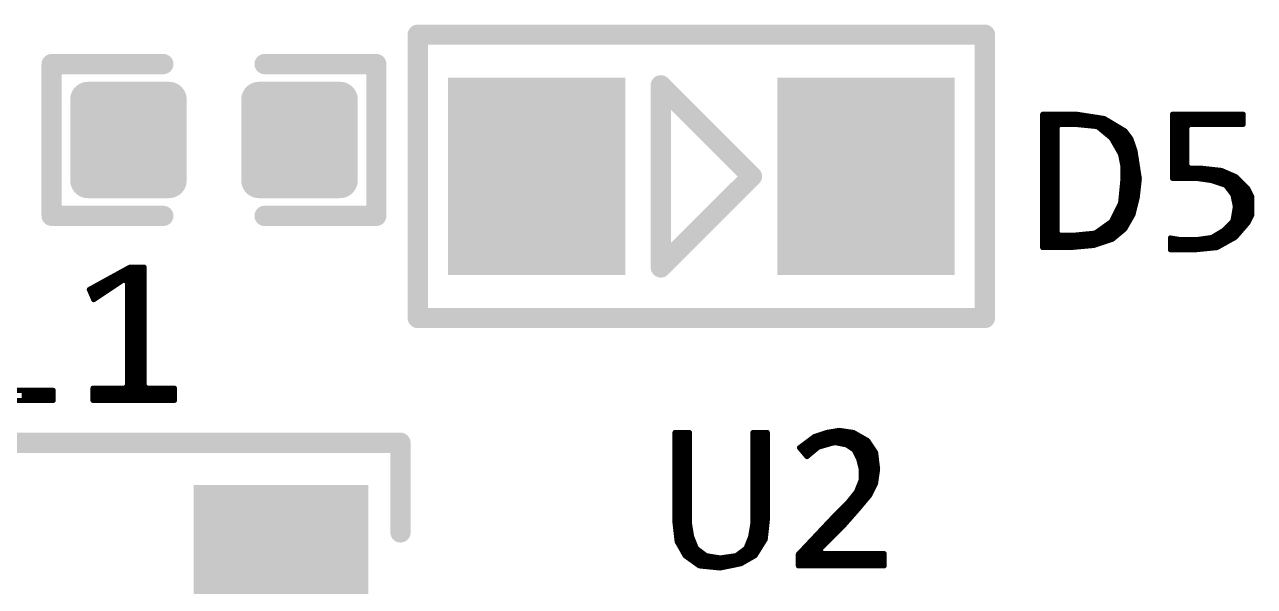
# Model space of a CAD drawing. Extents: x 18.8 to 58.3, y 22.4 to 94.7.
# Drawn here: x 39.25 to 45.41, y 54.59 to 57.41 of the extents above; entities that cross this region are included whole.
import ezdxf

# ---------------------------------------------------------------- set-up
doc = ezdxf.new("R2010")
doc.units = 0
doc.header["$MEASUREMENT"] = 0
doc.layers.get('0').update_dxf_attribs({"linetype": 'CONTINUOUS'})
doc.layers.add('SILKTOP_PHO', color=251, linetype='CONTINUOUS')
doc.layers.add('SOLDERTOP_PHO', color=7, linetype='CONTINUOUS')

# ---------------------------------------------------------------- blocks, each defined once
blk = doc.blocks.new('ROUND_1')
at = {"const_width": 0.0127}
blk.add_lwpolyline([(-0.00635, 0, 1), (0.00635, 0, 1)], format="xyb", close=True, dxfattribs=at)
blk = doc.blocks.new('ROUND_33')
at = {"const_width": 0.0508}
blk.add_lwpolyline([(-0.0254, 0, 1), (0.0254, 0, 1)], format="xyb", close=True, dxfattribs=at)
blk = doc.blocks.new('RECTANGLE_198')
blk.add_solid([(0.4445, 0.4953), (0.4445, -0.4953), (-0.4445, 0.4953), (-0.4445, -0.4953)])
blk = doc.blocks.new('RECTANGLE_274')
blk.add_solid([(0.43815, 1.38811), (0.43815, -1.38811), (-0.43815, 1.38811), (-0.43815, -1.38811)])
blk = doc.blocks.new('ROUND_158')
at = {"const_width": 0.0889}
blk.add_lwpolyline([(-0.04445, 0, 1), (0.04445, 0, 1)], format="xyb", close=True, dxfattribs=at)

msp = doc.modelspace()

# ---------------------------------------------------------------- linework, layer by layer
at = {"layer": 'SILKTOP_PHO'}
for points, const_width in [([(41.217596, 57.361074), (44.062396, 57.361074)], 0.1016), ([(41.217596, 55.938674), (41.217596, 57.361074)], 0.1016), ([(44.062396, 57.361074), (44.062396, 55.938674)], 0.1016), ([(39.9415, 57.2135), (39.381176, 57.2135)], 0.1016), ([(39.381176, 57.2135), (39.381176, 56.4515)], 0.1016), ([(40.4495, 57.2135), (41.009824, 57.2135)], 0.1016), ([(41.009824, 57.2135), (41.009824, 56.4515)], 0.1016), ([(42.436796, 57.107074), (42.436796, 56.192674)], 0.1016), ([(42.893996, 56.649874), (42.436796, 57.107074)], 0.1016), ([(44.523152, 56.961786), (44.35221, 56.961786)], 0.0254), ([(44.35221, 56.961786), (44.35221, 56.292242)], 0.0254), ([(44.3738, 56.292242), (44.3738, 56.961786)], 0.0254), ([(44.3992, 56.292242), (44.3992, 56.961786)], 0.0254), ([(44.4246, 56.89854), (44.4246, 56.961786)], 0.0254), ([(44.45, 56.910986), (44.45, 56.961786)], 0.0254), ([(44.4754, 56.910986), (44.4754, 56.961786)], 0.0254), ([(44.5008, 56.910986), (44.5008, 56.961786)], 0.0254), ([(44.66082, 56.94045), (44.523152, 56.961786)], 0.0254), ([(44.5262, 56.90997), (44.5262, 56.961278)], 0.0254), ([(44.5516, 56.90743), (44.5516, 56.957214)], 0.0254), ([(44.577, 56.90489), (44.577, 56.953404)], 0.0254), ([(44.6024, 56.90235), (44.6024, 56.949594)], 0.0254), ([(44.6278, 56.898794), (44.6278, 56.94553)], 0.0254), ([(44.6532, 56.877966), (44.6532, 56.94172)], 0.0254), ([(44.765214, 56.877966), (44.66082, 56.94045)], 0.0254), ([(44.6786, 56.85663), (44.6786, 56.929782)], 0.0254), ([(45.35805, 56.961786), (45.003466, 56.961786)], 0.0254), ([(45.003466, 56.961786), (45.003466, 56.639714)], 0.0254), ([(45.0088, 56.639714), (45.0088, 56.961786)], 0.0254), ([(45.0342, 56.639714), (45.0342, 56.961786)], 0.0254), ([(45.0596, 56.639714), (45.0596, 56.961786)], 0.0254), ([(45.085, 56.910478), (45.085, 56.961786)], 0.0254), ([(45.1104, 56.910986), (45.1104, 56.961786)], 0.0254), ([(45.1358, 56.910986), (45.1358, 56.961786)], 0.0254), ([(45.1612, 56.910986), (45.1612, 56.961786)], 0.0254), ([(45.1866, 56.910986), (45.1866, 56.961786)], 0.0254), ([(45.212, 56.910986), (45.212, 56.961786)], 0.0254), ([(45.2374, 56.910986), (45.2374, 56.961786)], 0.0254), ([(45.2628, 56.910986), (45.2628, 56.961786)], 0.0254), ([(45.2882, 56.910986), (45.2882, 56.961786)], 0.0254), ([(45.3136, 56.910986), (45.3136, 56.961786)], 0.0254), ([(45.339, 56.910986), (45.339, 56.961786)], 0.0254), ([(45.35805, 56.910986), (45.35805, 56.961786)], 0.0254), ([(44.4246, 56.898286), (44.4373, 56.910986)], 0.0254), ([(44.4246, 56.36641), (44.4246, 56.898286)], 0.0254), ([(44.4373, 56.910986), (44.513246, 56.910986)], 0.0254), ([(44.513246, 56.910986), (44.514516, 56.910986)], 0.0254), ([(44.514516, 56.910986), (44.622974, 56.900064)], 0.0254), ([(44.622974, 56.900064), (44.630086, 56.89727)], 0.0254), ([(44.630086, 56.89727), (44.69511, 56.842914)], 0.0254), ([(44.704, 56.828944), (44.704, 56.914542)], 0.0254), ([(44.7294, 56.784494), (44.7294, 56.899302)], 0.0254), ([(44.7548, 56.378094), (44.7548, 56.884062)], 0.0254), ([(44.794932, 56.838088), (44.765214, 56.877966)], 0.0254), ([(45.075856, 56.898286), (45.088556, 56.910986)], 0.0254), ([(45.075856, 56.70296), (45.075856, 56.898286)], 0.0254), ([(45.088556, 56.910986), (45.35805, 56.910986)], 0.0254), ([(44.69511, 56.842914), (44.697904, 56.839612)], 0.0254), ([(44.697904, 56.839612), (44.741338, 56.763666)], 0.0254), ([(44.7802, 56.414162), (44.7802, 56.8579)], 0.0254), ([(44.81576, 56.776112), (44.794932, 56.838088)], 0.0254), ([(44.8056, 56.459374), (44.8056, 56.806338)], 0.0254), ([(44.741338, 56.763666), (44.742862, 56.759856)], 0.0254), ([(44.742862, 56.759856), (44.753784, 56.7055)], 0.0254), ([(44.837096, 56.637682), (44.81576, 56.776112)], 0.0254), ([(42.436796, 56.192674), (42.893996, 56.649874)], 0.1016), ([(44.753784, 56.7055), (44.754038, 56.70296)], 0.0254), ([(44.754038, 56.70296), (44.754038, 56.627014)], 0.0254), ([(45.088556, 56.69026), (45.075856, 56.70296)], 0.0254), ([(45.085, 56.639714), (45.085, 56.690768)], 0.0254), ([(45.153072, 56.69026), (45.088556, 56.69026)], 0.0254), ([(45.1104, 56.639714), (45.1104, 56.69026)], 0.0254), ([(45.1358, 56.637682), (45.1358, 56.69026)], 0.0254), ([(45.248068, 56.679846), (45.153072, 56.69026)], 0.0254), ([(45.1612, 56.634126), (45.1612, 56.689498)], 0.0254), ([(45.1866, 56.63057), (45.1866, 56.68645)], 0.0254), ([(45.212, 56.624474), (45.212, 56.683656)], 0.0254), ([(45.2374, 56.616092), (45.2374, 56.680862)], 0.0254), ([(45.320204, 56.648858), (45.248068, 56.679846)], 0.0254), ([(44.753784, 56.625744), (44.743116, 56.517286)], 0.0254), ([(44.754038, 56.627014), (44.753784, 56.625744)], 0.0254), ([(44.826428, 56.542432), (44.837096, 56.637682)], 0.0254), ([(44.831, 56.583834), (44.831, 56.67629)], 0.0254), ([(45.003466, 56.639714), (45.121068, 56.639714)], 0.0254), ([(45.121068, 56.639714), (45.122846, 56.639714)], 0.0254), ([(45.122846, 56.639714), (45.199046, 56.628792)], 0.0254), ([(45.199046, 56.628792), (45.201078, 56.628284)], 0.0254), ([(45.201078, 56.628284), (45.266356, 56.60644)], 0.0254), ([(45.2628, 56.60771), (45.2628, 56.673496)], 0.0254), ([(45.2882, 56.58104), (45.2882, 56.662574)], 0.0254), ([(45.3136, 56.521858), (45.3136, 56.651652)], 0.0254), ([(45.38218, 56.586882), (45.320204, 56.648858)], 0.0254), ([(45.339, 56.366918), (45.339, 56.630062)], 0.0254), ([(45.266356, 56.60644), (45.272452, 56.602122)], 0.0254), ([(45.272452, 56.602122), (45.304964, 56.558688)], 0.0254), ([(45.304964, 56.558688), (45.30725, 56.553608)], 0.0254), ([(45.30725, 56.553608), (45.318172, 56.499252)], 0.0254), ([(45.3644, 56.396636), (45.3644, 56.604662)], 0.0254), ([(45.401484, 56.54802), (45.38218, 56.586882)], 0.0254), ([(45.3898, 56.432958), (45.3898, 56.571388)], 0.0254), ([(44.741846, 56.512714), (44.698412, 56.425846)], 0.0254), ([(44.743116, 56.517286), (44.741846, 56.512714)], 0.0254), ([(44.805346, 56.458104), (44.826428, 56.542432)], 0.0254), ([(45.318172, 56.49468), (45.30725, 56.429656)], 0.0254), ([(45.318172, 56.499252), (45.318426, 56.496712)], 0.0254), ([(45.318426, 56.496712), (45.318172, 56.49468)], 0.0254), ([(45.401484, 56.456326), (45.401484, 56.54802)], 0.0254), ([(39.381176, 56.4515), (39.9415, 56.4515)], 0.1016), ([(41.009824, 56.4515), (40.4495, 56.4515)], 0.1016), ([(44.704, 56.335676), (44.704, 56.437276)], 0.0254), ([(44.7294, 56.357012), (44.7294, 56.488076)], 0.0254), ([(44.763944, 56.385714), (44.805346, 56.458104)], 0.0254), ([(45.3136, 56.340756), (45.3136, 56.466994)], 0.0254), ([(45.381926, 56.416956), (45.401484, 56.456326)], 0.0254), ([(44.694348, 56.421274), (44.618402, 56.366918)], 0.0254), ([(44.6278, 56.309514), (44.6278, 56.373776)], 0.0254), ([(44.6532, 56.317896), (44.6532, 56.39181)], 0.0254), ([(44.6786, 56.326532), (44.6786, 56.410098)], 0.0254), ([(44.698412, 56.425846), (44.694348, 56.421274)], 0.0254), ([(44.702476, 56.334406), (44.763944, 56.385714)], 0.0254), ([(45.257974, 56.377332), (45.203618, 56.34482)], 0.0254), ([(45.26026, 56.37911), (45.257974, 56.377332)], 0.0254), ([(45.303694, 56.422544), (45.26026, 56.37911)], 0.0254), ([(45.2628, 56.312562), (45.2628, 56.38165)], 0.0254), ([(45.2882, 56.326786), (45.2882, 56.40705)], 0.0254), ([(45.30725, 56.429656), (45.303694, 56.422544)], 0.0254), ([(45.319188, 56.344058), (45.381926, 56.416956)], 0.0254), ([(44.4373, 56.35371), (44.4246, 56.36641)], 0.0254), ([(44.4246, 56.292242), (44.4246, 56.36641)], 0.0254), ([(44.502324, 56.35371), (44.4373, 56.35371)], 0.0254), ([(44.45, 56.292242), (44.45, 56.35371)], 0.0254), ([(44.4754, 56.292242), (44.4754, 56.35371)], 0.0254), ([(44.5008, 56.293258), (44.5008, 56.35371)], 0.0254), ([(44.503594, 56.353964), (44.502324, 56.35371)], 0.0254), ([(44.612306, 56.364632), (44.503594, 56.353964)], 0.0254), ([(44.5262, 56.295544), (44.5262, 56.355996)], 0.0254), ([(44.5516, 56.29783), (44.5516, 56.358536)], 0.0254), ([(44.577, 56.300116), (44.577, 56.361076)], 0.0254), ([(44.6024, 56.302402), (44.6024, 56.363616)], 0.0254), ([(44.608242, 56.30291), (44.702476, 56.334406)], 0.0254), ([(44.618402, 56.366918), (44.612306, 56.364632)], 0.0254), ([(45.04309, 56.332374), (44.992798, 56.340756)], 0.0254), ([(44.992798, 56.340756), (44.992798, 56.281574)], 0.0254), ([(45.0088, 56.281574), (45.0088, 56.337962)], 0.0254), ([(45.0342, 56.281574), (45.0342, 56.333644)], 0.0254), ([(45.045122, 56.33212), (45.04309, 56.332374)], 0.0254), ([(45.121068, 56.33212), (45.045122, 56.33212)], 0.0254), ([(45.0596, 56.281574), (45.0596, 56.33212)], 0.0254), ([(45.085, 56.281574), (45.085, 56.33212)], 0.0254), ([(45.1104, 56.281574), (45.1104, 56.33212)], 0.0254), ([(45.122846, 56.33212), (45.121068, 56.33212)], 0.0254), ([(45.199046, 56.343042), (45.122846, 56.33212)], 0.0254), ([(45.1358, 56.283098), (45.1358, 56.334152)], 0.0254), ([(45.1612, 56.285638), (45.1612, 56.337708)], 0.0254), ([(45.1866, 56.288178), (45.1866, 56.341264)], 0.0254), ([(45.203618, 56.34482), (45.199046, 56.343042)], 0.0254), ([(45.212, 56.290718), (45.212, 56.349646)], 0.0254), ([(45.225716, 56.291988), (45.319188, 56.344058)], 0.0254), ([(45.2374, 56.298592), (45.2374, 56.364886)], 0.0254), ([(44.35221, 56.292242), (44.490894, 56.292242)], 0.0254), ([(44.490894, 56.292242), (44.608242, 56.30291)], 0.0254), ([(44.992798, 56.281574), (45.12056, 56.281574)], 0.0254), ([(45.12056, 56.281574), (45.225716, 56.291988)], 0.0254), ([(39.774368, 56.194452), (39.570152, 56.082184)], 0.0254), ([(39.845234, 56.194452), (39.774368, 56.194452)], 0.0254), ([(39.7764, 55.525162), (39.7764, 56.194452)], 0.0254), ([(39.8018, 55.525162), (39.8018, 56.194452)], 0.0254), ([(39.8272, 55.525162), (39.8272, 56.194452)], 0.0254), ([(39.845234, 55.59933), (39.845234, 56.194452)], 0.0254), ([(39.59225, 56.030876), (39.742364, 56.130952)], 0.0254), ([(39.6494, 56.068976), (39.6494, 56.125872)], 0.0254), ([(39.6748, 56.085994), (39.6748, 56.139842)], 0.0254), ([(39.7002, 56.102758), (39.7002, 56.153812)], 0.0254), ([(39.7256, 56.119776), (39.7256, 56.167782)], 0.0254), ([(39.742364, 56.130952), (39.762176, 56.120284)], 0.0254), ([(39.751, 56.132984), (39.751, 56.181752)], 0.0254), ([(39.570152, 56.082184), (39.59225, 56.030876)], 0.0254), ([(39.5732, 56.075326), (39.5732, 56.083962)], 0.0254), ([(39.5986, 56.035194), (39.5986, 56.097932)], 0.0254), ([(39.624, 56.051958), (39.624, 56.111902)], 0.0254), ([(39.762176, 56.120284), (39.762176, 55.59933)], 0.0254), ([(44.062396, 55.938674), (41.217596, 55.938674)], 0.1016), ([(39.389304, 55.575708), (39.09822, 55.575708)], 0.0254), ([(39.243, 55.525162), (39.243, 55.575708)], 0.0254), ([(39.2684, 55.525162), (39.2684, 55.575708)], 0.0254), ([(39.2938, 55.525162), (39.2938, 55.575708)], 0.0254), ([(39.3192, 55.525162), (39.3192, 55.575708)], 0.0254), ([(39.3446, 55.525162), (39.3446, 55.575708)], 0.0254), ([(39.37, 55.525162), (39.37, 55.575708)], 0.0254), ([(39.389304, 55.525162), (39.389304, 55.575708)], 0.0254), ([(39.749476, 55.58663), (39.58844, 55.58663)], 0.0254), ([(39.58844, 55.58663), (39.58844, 55.525162)], 0.0254), ([(39.5986, 55.525162), (39.5986, 55.58663)], 0.0254), ([(39.624, 55.525162), (39.624, 55.58663)], 0.0254), ([(39.6494, 55.525162), (39.6494, 55.58663)], 0.0254), ([(39.6748, 55.525162), (39.6748, 55.58663)], 0.0254), ([(39.7002, 55.525162), (39.7002, 55.58663)], 0.0254), ([(39.7256, 55.525162), (39.7256, 55.58663)], 0.0254), ([(39.762176, 55.59933), (39.749476, 55.58663)], 0.0254), ([(39.751, 55.525162), (39.751, 55.58663)], 0.0254), ([(39.857934, 55.58663), (39.845234, 55.59933)], 0.0254), ([(39.8526, 55.525162), (39.8526, 55.5879)], 0.0254), ([(39.997126, 55.58663), (39.857934, 55.58663)], 0.0254), ([(39.878, 55.525162), (39.878, 55.58663)], 0.0254), ([(39.9034, 55.525162), (39.9034, 55.58663)], 0.0254), ([(39.9288, 55.525162), (39.9288, 55.58663)], 0.0254), ([(39.9542, 55.525162), (39.9542, 55.58663)], 0.0254), ([(39.9796, 55.525162), (39.9796, 55.58663)], 0.0254), ([(39.997126, 55.525162), (39.997126, 55.58663)], 0.0254), ([(39.01313, 55.525162), (39.389304, 55.525162)], 0.0254), ([(39.58844, 55.525162), (39.997126, 55.525162)], 0.0254), ([(41.130982, 55.312564), (37.631116, 55.312564)], 0.1016), ([(41.130982, 54.862476), (41.130982, 55.312564)], 0.1016), ([(42.580306, 55.364126), (42.507916, 55.364126)], 0.0254), ([(42.507916, 55.364126), (42.507916, 54.910736)], 0.0254), ([(42.5196, 54.814216), (42.5196, 55.364126)], 0.0254), ([(42.545, 54.769766), (42.545, 55.364126)], 0.0254), ([(42.5704, 54.737), (42.5704, 55.364126)], 0.0254), ([(42.580306, 54.909974), (42.580306, 55.364126)], 0.0254), ([(42.970958, 55.364126), (42.898822, 55.364126)], 0.0254), ([(42.898822, 55.364126), (42.898822, 54.909974)], 0.0254), ([(42.9006, 54.740556), (42.9006, 55.364126)], 0.0254), ([(42.926, 54.772052), (42.926, 55.364126)], 0.0254), ([(42.9514, 54.812692), (42.9514, 55.364126)], 0.0254), ([(42.970958, 54.921404), (42.970958, 55.364126)], 0.0254), ([(43.206924, 55.343552), (43.132248, 55.287672)], 0.0254), ([(43.18, 55.251096), (43.18, 55.323486)], 0.0254), ([(43.2054, 55.272178), (43.2054, 55.342536)], 0.0254), ([(43.2689, 55.36438), (43.206924, 55.343552)], 0.0254), ([(43.2308, 55.291482), (43.2308, 55.35168)], 0.0254), ([(43.2562, 55.298848), (43.2562, 55.360062)], 0.0254), ([(43.33113, 55.374794), (43.2689, 55.36438)], 0.0254), ([(43.2816, 55.30596), (43.2816, 55.366412)], 0.0254), ([(43.307, 55.313072), (43.307, 55.37073)], 0.0254), ([(43.402758, 55.36438), (43.33113, 55.374794)], 0.0254), ([(43.3324, 55.309008), (43.3324, 55.37454)], 0.0254), ([(43.3578, 55.303928), (43.3578, 55.370984)], 0.0254), ([(43.3832, 55.29199), (43.3832, 55.367174)], 0.0254), ([(43.474132, 55.32374), (43.402758, 55.36438)], 0.0254), ([(43.4086, 55.27167), (43.4086, 55.361078)], 0.0254), ([(43.434, 55.212742), (43.434, 55.3466)], 0.0254), ([(43.4594, 55.018686), (43.4594, 55.332122)], 0.0254), ([(43.514264, 55.263542), (43.474132, 55.32374)], 0.0254), ([(43.132248, 55.287672), (43.16984, 55.242714)], 0.0254), ([(43.1546, 55.261002), (43.1546, 55.304436)], 0.0254), ([(43.16984, 55.242714), (43.225212, 55.288688)], 0.0254), ([(43.225212, 55.288688), (43.229784, 55.291228)], 0.0254), ([(43.229784, 55.291228), (43.305984, 55.312818)], 0.0254), ([(43.305984, 55.312818), (43.311826, 55.313072)], 0.0254), ([(43.311826, 55.313072), (43.366182, 55.302404)], 0.0254), ([(43.366182, 55.302404), (43.370754, 55.300372)], 0.0254), ([(43.370754, 55.300372), (43.403266, 55.278782)], 0.0254), ([(43.403266, 55.278782), (43.407584, 55.273956)], 0.0254), ([(43.407584, 55.273956), (43.429174, 55.230522)], 0.0254), ([(43.4848, 55.050436), (43.4848, 55.307738)], 0.0254), ([(43.5102, 55.101236), (43.5102, 55.269638)], 0.0254), ([(43.524424, 55.1815), (43.514264, 55.263542)], 0.0254), ([(43.429174, 55.230522), (43.43019, 55.227728)], 0.0254), ([(43.43019, 55.227728), (43.441112, 55.184294)], 0.0254), ([(43.441112, 55.184294), (43.441366, 55.181246)], 0.0254), ([(43.441366, 55.181246), (43.441366, 55.127144)], 0.0254), ([(43.514264, 55.10911), (43.524424, 55.1815)], 0.0254), ([(43.440604, 55.122318), (43.41876, 55.067962)], 0.0254), ([(43.434, 54.988206), (43.434, 55.105808)], 0.0254), ([(43.441366, 55.127144), (43.440604, 55.122318)], 0.0254), ([(43.483276, 55.047134), (43.514264, 55.10911)], 0.0254), ([(43.416982, 55.064914), (43.373548, 55.010558)], 0.0254), ([(43.3832, 54.929786), (43.3832, 55.022496)], 0.0254), ([(43.4086, 54.958996), (43.4086, 55.054246)], 0.0254), ([(43.41876, 55.067962), (43.416982, 55.064914)], 0.0254), ([(43.429936, 54.98338), (43.483276, 55.047134)], 0.0254), ([(43.372532, 55.009542), (43.29684, 54.933596)], 0.0254), ([(43.3324, 54.874922), (43.3324, 54.96941)], 0.0254), ([(43.354244, 54.89702), (43.429936, 54.98338)], 0.0254), ([(43.3578, 54.90083), (43.3578, 54.99481)], 0.0254), ([(43.373548, 55.010558), (43.372532, 55.009542)], 0.0254), ([(42.507916, 54.910736), (42.518584, 54.816248)], 0.0254), ([(42.58056, 54.907942), (42.580306, 54.909974)], 0.0254), ([(42.591228, 54.842664), (42.58056, 54.907942)], 0.0254), ([(42.898568, 54.907942), (42.887646, 54.842664)], 0.0254), ([(42.898822, 54.909974), (42.898568, 54.907942)], 0.0254), ([(42.960544, 54.827424), (42.970958, 54.921404)], 0.0254), ([(43.29684, 54.933596), (43.12666, 54.753002)], 0.0254), ([(43.235372, 54.777894), (43.354244, 54.89702)], 0.0254), ([(43.2562, 54.798722), (43.2562, 54.89067)], 0.0254), ([(43.2816, 54.824122), (43.2816, 54.917594)], 0.0254), ([(43.307, 54.849522), (43.307, 54.94401)], 0.0254), ([(42.59199, 54.840124), (42.591228, 54.842664)], 0.0254), ([(42.613834, 54.785768), (42.59199, 54.840124)], 0.0254), ([(42.5958, 54.718966), (42.5958, 54.830726)], 0.0254), ([(42.886884, 54.840124), (42.865294, 54.785768)], 0.0254), ([(42.887646, 54.842664), (42.886884, 54.840124)], 0.0254), ([(42.90949, 54.745636), (42.960544, 54.827424)], 0.0254), ([(43.2054, 54.694582), (43.2054, 54.836568)], 0.0254), ([(43.2308, 54.694582), (43.2308, 54.863492)], 0.0254), ([(42.518584, 54.816248), (42.559224, 54.744874)], 0.0254), ([(42.617898, 54.780434), (42.613834, 54.785768)], 0.0254), ([(42.661332, 54.747922), (42.617898, 54.780434)], 0.0254), ([(42.6212, 54.700678), (42.6212, 54.777894)], 0.0254), ([(42.860976, 54.780434), (42.817796, 54.747922)], 0.0254), ([(42.8498, 54.7116), (42.8498, 54.771798)], 0.0254), ([(42.865294, 54.785768), (42.860976, 54.780434)], 0.0254), ([(42.8752, 54.726078), (42.8752, 54.81066)], 0.0254), ([(43.1546, 54.694582), (43.1546, 54.78272)], 0.0254), ([(43.18, 54.694582), (43.18, 54.809644)], 0.0254), ([(43.244262, 54.75605), (43.235372, 54.777894)], 0.0254), ([(42.559224, 54.744874), (42.63009, 54.694328)], 0.0254), ([(42.6466, 54.69255), (42.6466, 54.758844)], 0.0254), ([(42.66692, 54.745382), (42.661332, 54.747922)], 0.0254), ([(42.731944, 54.734714), (42.66692, 54.745382)], 0.0254), ([(42.672, 54.69001), (42.672, 54.74462)], 0.0254), ([(42.6974, 54.68747), (42.6974, 54.740302)], 0.0254), ([(42.7228, 54.68493), (42.7228, 54.736238)], 0.0254), ([(42.735754, 54.73446), (42.731944, 54.734714)], 0.0254), ([(42.733468, 54.683914), (42.838116, 54.704996)], 0.0254), ([(42.811954, 54.745382), (42.735754, 54.73446)], 0.0254), ([(42.7482, 54.686962), (42.7482, 54.736238)], 0.0254), ([(42.7736, 54.692042), (42.7736, 54.740048)], 0.0254), ([(42.799, 54.697122), (42.799, 54.743604)], 0.0254), ([(42.817796, 54.747922), (42.811954, 54.745382)], 0.0254), ([(42.8244, 54.702202), (42.8244, 54.752748)], 0.0254), ([(42.838116, 54.704996), (42.90949, 54.745636)], 0.0254), ([(43.12666, 54.753002), (43.12666, 54.694582)], 0.0254), ([(43.1292, 54.694582), (43.1292, 54.755542)], 0.0254), ([(43.55719, 54.75605), (43.244262, 54.75605)], 0.0254), ([(43.2562, 54.694582), (43.2562, 54.75605)], 0.0254), ([(43.2816, 54.694582), (43.2816, 54.75605)], 0.0254), ([(43.307, 54.694582), (43.307, 54.75605)], 0.0254), ([(43.3324, 54.694582), (43.3324, 54.75605)], 0.0254), ([(43.3578, 54.694582), (43.3578, 54.75605)], 0.0254), ([(43.3832, 54.694582), (43.3832, 54.75605)], 0.0254), ([(43.4086, 54.694582), (43.4086, 54.75605)], 0.0254), ([(43.434, 54.694582), (43.434, 54.75605)], 0.0254), ([(43.4594, 54.694582), (43.4594, 54.75605)], 0.0254), ([(43.4848, 54.694582), (43.4848, 54.75605)], 0.0254), ([(43.5102, 54.694582), (43.5102, 54.75605)], 0.0254), ([(43.5356, 54.694582), (43.5356, 54.75605)], 0.0254), ([(43.55719, 54.694582), (43.55719, 54.75605)], 0.0254), ([(42.63009, 54.694328), (42.733468, 54.683914)], 0.0254), ([(43.12666, 54.694582), (43.55719, 54.694582)], 0.0254)]:
    msp.add_lwpolyline(points, dxfattribs=dict(at, const_width=const_width))
at = {"layer": 'SOLDERTOP_PHO', "const_width": 0.1778}
for points in [[(39.563294, 56.6293), (39.563294, 57.0357)], [(39.563294, 57.0357), (39.969694, 57.0357)], [(39.624, 56.6293), (39.624, 57.0357)], [(39.8018, 56.6293), (39.8018, 57.0357)], [(39.969694, 57.0357), (39.969694, 56.6293)], [(40.421306, 56.6293), (40.421306, 57.0357)], [(40.421306, 57.0357), (40.827706, 57.0357)], [(40.513, 56.6293), (40.513, 57.0357)], [(40.6908, 56.6293), (40.6908, 57.0357)], [(40.827706, 57.0357), (40.827706, 56.6293)], [(39.563294, 56.8706), (39.969694, 56.8706)], [(40.421306, 56.8706), (40.827706, 56.8706)], [(39.563294, 56.6928), (39.969694, 56.6928)], [(40.421306, 56.6928), (40.827706, 56.6928)], [(39.969694, 56.6293), (39.563294, 56.6293)], [(40.827706, 56.6293), (40.421306, 56.6293)]]:
    msp.add_lwpolyline(points, dxfattribs=at)

# ---------------------------------------------------------------- block references
at = {"layer": 'SILKTOP_PHO'}
for name, p in [('ROUND_33', (41.217596, 57.361074)), ('ROUND_33', (41.217596, 57.361074)), ('ROUND_33', (44.062396, 57.361074)), ('ROUND_33', (39.381176, 57.2135)), ('ROUND_33', (39.9415, 57.2135)), ('ROUND_33', (40.4495, 57.2135)), ('ROUND_33', (41.009824, 57.2135)), ('ROUND_33', (42.436796, 57.107074)), ('ROUND_33', (42.436796, 57.107074)), ('ROUND_1', (44.35221, 56.961786)), ('ROUND_1', (44.3738, 56.961786)), ('ROUND_1', (44.3992, 56.961786)), ('ROUND_1', (44.4246, 56.961786)), ('ROUND_1', (44.45, 56.961786)), ('ROUND_1', (44.4754, 56.961786)), ('ROUND_1', (44.5008, 56.961786)), ('ROUND_1', (44.523152, 56.961786)), ('ROUND_1', (44.5262, 56.961278)), ('ROUND_1', (44.5516, 56.957214)), ('ROUND_1', (44.577, 56.953404)), ('ROUND_1', (44.6024, 56.949594)), ('ROUND_1', (44.6278, 56.94553)), ('ROUND_1', (44.6532, 56.94172)), ('ROUND_1', (44.66082, 56.94045)), ('ROUND_1', (44.6786, 56.929782)), ('ROUND_1', (45.003466, 56.961786)), ('ROUND_1', (45.0088, 56.961786)), ('ROUND_1', (45.0342, 56.961786)), ('ROUND_1', (45.0596, 56.961786)), ('ROUND_1', (45.085, 56.961786)), ('ROUND_1', (45.1104, 56.961786)), ('ROUND_1', (45.1358, 56.961786)), ('ROUND_1', (45.1612, 56.961786)), ('ROUND_1', (45.1866, 56.961786)), ('ROUND_1', (45.212, 56.961786)), ('ROUND_1', (45.2374, 56.961786)), ('ROUND_1', (45.2628, 56.961786)), ('ROUND_1', (45.2882, 56.961786)), ('ROUND_1', (45.3136, 56.961786)), ('ROUND_1', (45.339, 56.961786)), ('ROUND_1', (45.35805, 56.961786)), ('ROUND_1', (44.4246, 56.89854)), ('ROUND_1', (44.4246, 56.898286)), ('ROUND_1', (44.4373, 56.910986)), ('ROUND_1', (44.45, 56.910986)), ('ROUND_1', (44.4754, 56.910986)), ('ROUND_1', (44.5008, 56.910986)), ('ROUND_1', (44.513246, 56.910986)), ('ROUND_1', (44.514516, 56.910986)), ('ROUND_1', (44.5262, 56.90997)), ('ROUND_1', (44.5516, 56.90743)), ('ROUND_1', (44.577, 56.90489)), ('ROUND_1', (44.6024, 56.90235)), ('ROUND_1', (44.622974, 56.900064)), ('ROUND_1', (44.6278, 56.898794)), ('ROUND_1', (44.630086, 56.89727)), ('ROUND_1', (44.6532, 56.877966)), ('ROUND_1', (44.704, 56.914542)), ('ROUND_1', (44.7294, 56.899302)), ('ROUND_1', (44.7548, 56.884062)), ('ROUND_1', (44.765214, 56.877966)), ('ROUND_1', (45.075856, 56.898286)), ('ROUND_1', (45.085, 56.910478)), ('ROUND_1', (45.088556, 56.910986)), ('ROUND_1', (45.1104, 56.910986)), ('ROUND_1', (45.1358, 56.910986)), ('ROUND_1', (45.1612, 56.910986)), ('ROUND_1', (45.1866, 56.910986)), ('ROUND_1', (45.212, 56.910986)), ('ROUND_1', (45.2374, 56.910986)), ('ROUND_1', (45.2628, 56.910986)), ('ROUND_1', (45.2882, 56.910986)), ('ROUND_1', (45.3136, 56.910986)), ('ROUND_1', (45.339, 56.910986)), ('ROUND_1', (45.35805, 56.910986)), ('ROUND_1', (44.6786, 56.85663)), ('ROUND_1', (44.69511, 56.842914)), ('ROUND_1', (44.697904, 56.839612)), ('ROUND_1', (44.704, 56.828944)), ('ROUND_1', (44.7802, 56.8579)), ('ROUND_1', (44.794932, 56.838088)), ('ROUND_1', (44.8056, 56.806338)), ('ROUND_1', (44.7294, 56.784494)), ('ROUND_1', (44.741338, 56.763666)), ('ROUND_1', (44.742862, 56.759856)), ('ROUND_1', (44.81576, 56.776112)), ('ROUND_33', (42.893996, 56.649874)), ('ROUND_1', (44.753784, 56.7055)), ('ROUND_1', (44.754038, 56.70296)), ('ROUND_1', (44.754038, 56.70296)), ('ROUND_1', (45.075856, 56.70296)), ('ROUND_1', (45.085, 56.690768)), ('ROUND_1', (45.088556, 56.69026)), ('ROUND_1', (45.1104, 56.69026)), ('ROUND_1', (45.1358, 56.69026)), ('ROUND_1', (45.153072, 56.69026)), ('ROUND_1', (45.1612, 56.689498)), ('ROUND_1', (45.1866, 56.68645)), ('ROUND_1', (45.212, 56.683656)), ('ROUND_1', (45.2374, 56.680862)), ('ROUND_1', (45.248068, 56.679846)), ('ROUND_1', (44.753784, 56.625744)), ('ROUND_1', (44.754038, 56.627014)), ('ROUND_1', (44.831, 56.67629)), ('ROUND_1', (44.837096, 56.637682)), ('ROUND_1', (44.837096, 56.637682)), ('ROUND_1', (45.003466, 56.639714)), ('ROUND_1', (45.0088, 56.639714)), ('ROUND_1', (45.0342, 56.639714)), ('ROUND_1', (45.0596, 56.639714)), ('ROUND_1', (45.085, 56.639714)), ('ROUND_1', (45.1104, 56.639714)), ('ROUND_1', (45.121068, 56.639714)), ('ROUND_1', (45.122846, 56.639714)), ('ROUND_1', (45.1358, 56.637682)), ('ROUND_1', (45.1612, 56.634126)), ('ROUND_1', (45.1866, 56.63057)), ('ROUND_1', (45.199046, 56.628792)), ('ROUND_1', (45.201078, 56.628284)), ('ROUND_1', (45.212, 56.624474)), ('ROUND_1', (45.2374, 56.616092)), ('ROUND_1', (45.2628, 56.673496)), ('ROUND_1', (45.2882, 56.662574)), ('ROUND_1', (45.3136, 56.651652)), ('ROUND_1', (45.320204, 56.648858)), ('ROUND_1', (45.339, 56.630062)), ('ROUND_1', (44.831, 56.583834)), ('ROUND_1', (45.2628, 56.60771)), ('ROUND_1', (45.266356, 56.60644)), ('ROUND_1', (45.272452, 56.602122)), ('ROUND_1', (45.2882, 56.58104)), ('ROUND_1', (45.304964, 56.558688)), ('ROUND_1', (45.30725, 56.553608)), ('ROUND_1', (45.3644, 56.604662)), ('ROUND_1', (45.38218, 56.586882)), ('ROUND_1', (45.3898, 56.571388)), ('ROUND_1', (44.741846, 56.512714)), ('ROUND_1', (44.743116, 56.517286)), ('ROUND_1', (44.826428, 56.542432)), ('ROUND_1', (45.3136, 56.521858)), ('ROUND_1', (45.318172, 56.499252)), ('ROUND_1', (45.318172, 56.49468)), ('ROUND_1', (45.318426, 56.496712)), ('ROUND_1', (45.401484, 56.54802)), ('ROUND_1', (45.401484, 56.54802)), ('ROUND_33', (39.381176, 56.4515)), ('ROUND_33', (39.9415, 56.4515)), ('ROUND_33', (40.4495, 56.4515)), ('ROUND_33', (41.009824, 56.4515)), ('ROUND_1', (44.704, 56.437276)), ('ROUND_1', (44.7294, 56.488076)), ('ROUND_1', (44.805346, 56.458104)), ('ROUND_1', (44.8056, 56.459374)), ('ROUND_1', (45.3136, 56.466994)), ('ROUND_1', (45.3898, 56.432958)), ('ROUND_1', (45.401484, 56.456326)), ('ROUND_1', (44.6278, 56.373776)), ('ROUND_1', (44.6532, 56.39181)), ('ROUND_1', (44.6786, 56.410098)), ('ROUND_1', (44.694348, 56.421274)), ('ROUND_1', (44.698412, 56.425846)), ('ROUND_1', (44.7548, 56.378094)), ('ROUND_1', (44.763944, 56.385714)), ('ROUND_1', (44.7802, 56.414162)), ('ROUND_1', (45.257974, 56.377332)), ('ROUND_1', (45.26026, 56.37911)), ('ROUND_1', (45.2628, 56.38165)), ('ROUND_1', (45.2882, 56.40705)), ('ROUND_1', (45.303694, 56.422544)), ('ROUND_1', (45.30725, 56.429656)), ('ROUND_1', (45.3644, 56.396636)), ('ROUND_1', (45.381926, 56.416956)), ('ROUND_1', (44.4246, 56.36641)), ('ROUND_1', (44.4246, 56.36641)), ('ROUND_1', (44.4373, 56.35371)), ('ROUND_1', (44.45, 56.35371)), ('ROUND_1', (44.4754, 56.35371)), ('ROUND_1', (44.5008, 56.35371)), ('ROUND_1', (44.502324, 56.35371)), ('ROUND_1', (44.503594, 56.353964)), ('ROUND_1', (44.5262, 56.355996)), ('ROUND_1', (44.5516, 56.358536)), ('ROUND_1', (44.577, 56.361076)), ('ROUND_1', (44.6024, 56.363616)), ('ROUND_1', (44.612306, 56.364632)), ('ROUND_1', (44.618402, 56.366918)), ('ROUND_1', (44.6278, 56.309514)), ('ROUND_1', (44.6532, 56.317896)), ('ROUND_1', (44.6786, 56.326532)), ('ROUND_1', (44.702476, 56.334406)), ('ROUND_1', (44.704, 56.335676)), ('ROUND_1', (44.7294, 56.357012)), ('ROUND_1', (44.992798, 56.340756)), ('ROUND_1', (45.0088, 56.337962)), ('ROUND_1', (45.0342, 56.333644)), ('ROUND_1', (45.04309, 56.332374)), ('ROUND_1', (45.045122, 56.33212)), ('ROUND_1', (45.0596, 56.33212)), ('ROUND_1', (45.085, 56.33212)), ('ROUND_1', (45.1104, 56.33212)), ('ROUND_1', (45.121068, 56.33212)), ('ROUND_1', (45.122846, 56.33212)), ('ROUND_1', (45.1358, 56.334152)), ('ROUND_1', (45.1612, 56.337708)), ('ROUND_1', (45.1866, 56.341264)), ('ROUND_1', (45.199046, 56.343042)), ('ROUND_1', (45.203618, 56.34482)), ('ROUND_1', (45.212, 56.349646)), ('ROUND_1', (45.2374, 56.364886)), ('ROUND_1', (45.2628, 56.312562)), ('ROUND_1', (45.2882, 56.326786)), ('ROUND_1', (45.3136, 56.340756)), ('ROUND_1', (45.319188, 56.344058)), ('ROUND_1', (45.339, 56.366918)), ('ROUND_1', (44.35221, 56.292242)), ('ROUND_1', (44.3738, 56.292242)), ('ROUND_1', (44.3992, 56.292242)), ('ROUND_1', (44.4246, 56.292242)), ('ROUND_1', (44.45, 56.292242)), ('ROUND_1', (44.4754, 56.292242)), ('ROUND_1', (44.490894, 56.292242)), ('ROUND_1', (44.5008, 56.293258)), ('ROUND_1', (44.5262, 56.295544)), ('ROUND_1', (44.5516, 56.29783)), ('ROUND_1', (44.577, 56.300116)), ('ROUND_1', (44.6024, 56.302402)), ('ROUND_1', (44.608242, 56.30291)), ('ROUND_1', (44.992798, 56.281574)), ('ROUND_1', (45.0088, 56.281574)), ('ROUND_1', (45.0342, 56.281574)), ('ROUND_1', (45.0596, 56.281574)), ('ROUND_1', (45.085, 56.281574)), ('ROUND_1', (45.1104, 56.281574)), ('ROUND_1', (45.12056, 56.281574)), ('ROUND_1', (45.1358, 56.283098)), ('ROUND_1', (45.1612, 56.285638)), ('ROUND_1', (45.1866, 56.288178)), ('ROUND_1', (45.212, 56.290718)), ('ROUND_1', (45.225716, 56.291988)), ('ROUND_1', (45.2374, 56.298592)), ('ROUND_1', (39.774368, 56.194452)), ('ROUND_1', (39.7764, 56.194452)), ('ROUND_1', (39.8018, 56.194452)), ('ROUND_1', (39.8272, 56.194452)), ('ROUND_1', (39.845234, 56.194452)), ('ROUND_33', (42.436796, 56.192674)), ('ROUND_1', (39.6494, 56.125872)), ('ROUND_1', (39.6748, 56.139842)), ('ROUND_1', (39.7002, 56.153812)), ('ROUND_1', (39.7256, 56.167782)), ('ROUND_1', (39.742364, 56.130952)), ('ROUND_1', (39.751, 56.181752)), ('ROUND_1', (39.751, 56.132984)), ('ROUND_1', (39.570152, 56.082184)), ('ROUND_1', (39.5732, 56.083962)), ('ROUND_1', (39.5732, 56.075326)), ('ROUND_1', (39.5986, 56.097932)), ('ROUND_1', (39.624, 56.111902)), ('ROUND_1', (39.6494, 56.068976)), ('ROUND_1', (39.6748, 56.085994)), ('ROUND_1', (39.7002, 56.102758)), ('ROUND_1', (39.7256, 56.119776)), ('ROUND_1', (39.762176, 56.120284)), ('ROUND_1', (39.59225, 56.030876)), ('ROUND_1', (39.5986, 56.035194)), ('ROUND_1', (39.624, 56.051958)), ('ROUND_33', (41.217596, 55.938674)), ('ROUND_33', (44.062396, 55.938674)), ('ROUND_1', (39.243, 55.575708)), ('ROUND_1', (39.2684, 55.575708)), ('ROUND_1', (39.2938, 55.575708)), ('ROUND_1', (39.3192, 55.575708)), ('ROUND_1', (39.3446, 55.575708)), ('ROUND_1', (39.37, 55.575708)), ('ROUND_1', (39.389304, 55.575708)), ('ROUND_1', (39.389304, 55.575708)), ('ROUND_1', (39.58844, 55.58663)), ('ROUND_1', (39.5986, 55.58663)), ('ROUND_1', (39.624, 55.58663)), ('ROUND_1', (39.6494, 55.58663)), ('ROUND_1', (39.6748, 55.58663)), ('ROUND_1', (39.7002, 55.58663)), ('ROUND_1', (39.7256, 55.58663)), ('ROUND_1', (39.749476, 55.58663)), ('ROUND_1', (39.751, 55.58663)), ('ROUND_1', (39.762176, 55.59933)), ('ROUND_1', (39.845234, 55.59933)), ('ROUND_1', (39.8526, 55.5879)), ('ROUND_1', (39.857934, 55.58663)), ('ROUND_1', (39.878, 55.58663)), ('ROUND_1', (39.9034, 55.58663)), ('ROUND_1', (39.9288, 55.58663)), ('ROUND_1', (39.9542, 55.58663)), ('ROUND_1', (39.9796, 55.58663)), ('ROUND_1', (39.997126, 55.58663)), ('ROUND_1', (39.997126, 55.58663)), ('ROUND_1', (39.243, 55.525162)), ('ROUND_1', (39.2684, 55.525162)), ('ROUND_1', (39.2938, 55.525162)), ('ROUND_1', (39.3192, 55.525162)), ('ROUND_1', (39.3446, 55.525162)), ('ROUND_1', (39.37, 55.525162)), ('ROUND_1', (39.389304, 55.525162)), ('ROUND_1', (39.58844, 55.525162)), ('ROUND_1', (39.5986, 55.525162)), ('ROUND_1', (39.624, 55.525162)), ('ROUND_1', (39.6494, 55.525162)), ('ROUND_1', (39.6748, 55.525162)), ('ROUND_1', (39.7002, 55.525162)), ('ROUND_1', (39.7256, 55.525162)), ('ROUND_1', (39.751, 55.525162)), ('ROUND_1', (39.7764, 55.525162)), ('ROUND_1', (39.8018, 55.525162)), ('ROUND_1', (39.8272, 55.525162)), ('ROUND_1', (39.8526, 55.525162)), ('ROUND_1', (39.878, 55.525162)), ('ROUND_1', (39.9034, 55.525162)), ('ROUND_1', (39.9288, 55.525162)), ('ROUND_1', (39.9542, 55.525162)), ('ROUND_1', (39.9796, 55.525162)), ('ROUND_1', (39.997126, 55.525162)), ('ROUND_33', (41.130982, 55.312564)), ('ROUND_1', (42.507916, 55.364126)), ('ROUND_1', (42.5196, 55.364126)), ('ROUND_1', (42.545, 55.364126)), ('ROUND_1', (42.5704, 55.364126)), ('ROUND_1', (42.580306, 55.364126)), ('ROUND_1', (42.898822, 55.364126)), ('ROUND_1', (42.9006, 55.364126)), ('ROUND_1', (42.926, 55.364126)), ('ROUND_1', (42.9514, 55.364126)), ('ROUND_1', (42.970958, 55.364126)), ('ROUND_1', (42.970958, 55.364126)), ('ROUND_1', (43.18, 55.323486)), ('ROUND_1', (43.2054, 55.342536)), ('ROUND_1', (43.206924, 55.343552)), ('ROUND_1', (43.2308, 55.35168)), ('ROUND_1', (43.2562, 55.360062)), ('ROUND_1', (43.2689, 55.36438)), ('ROUND_1', (43.2816, 55.366412)), ('ROUND_1', (43.307, 55.37073)), ('ROUND_1', (43.33113, 55.374794)), ('ROUND_1', (43.3324, 55.37454)), ('ROUND_1', (43.3578, 55.370984)), ('ROUND_1', (43.3832, 55.367174)), ('ROUND_1', (43.402758, 55.36438)), ('ROUND_1', (43.4086, 55.361078)), ('ROUND_1', (43.434, 55.3466)), ('ROUND_1', (43.4594, 55.332122)), ('ROUND_1', (43.474132, 55.32374)), ('ROUND_1', (43.132248, 55.287672)), ('ROUND_1', (43.1546, 55.304436)), ('ROUND_1', (43.1546, 55.261002)), ('ROUND_1', (43.2054, 55.272178)), ('ROUND_1', (43.225212, 55.288688)), ('ROUND_1', (43.229784, 55.291228)), ('ROUND_1', (43.2308, 55.291482)), ('ROUND_1', (43.2562, 55.298848)), ('ROUND_1', (43.2816, 55.30596)), ('ROUND_1', (43.305984, 55.312818)), ('ROUND_1', (43.307, 55.313072)), ('ROUND_1', (43.311826, 55.313072)), ('ROUND_1', (43.3324, 55.309008)), ('ROUND_1', (43.3578, 55.303928)), ('ROUND_1', (43.366182, 55.302404)), ('ROUND_1', (43.370754, 55.300372)), ('ROUND_1', (43.3832, 55.29199)), ('ROUND_1', (43.403266, 55.278782)), ('ROUND_1', (43.407584, 55.273956)), ('ROUND_1', (43.4086, 55.27167)), ('ROUND_1', (43.4848, 55.307738)), ('ROUND_1', (43.5102, 55.269638)), ('ROUND_1', (43.514264, 55.263542)), ('ROUND_1', (43.16984, 55.242714)), ('ROUND_1', (43.18, 55.251096)), ('ROUND_1', (43.429174, 55.230522)), ('ROUND_1', (43.43019, 55.227728)), ('ROUND_1', (43.434, 55.212742)), ('ROUND_1', (43.441112, 55.184294)), ('ROUND_1', (43.441366, 55.181246)), ('ROUND_1', (43.524424, 55.1815)), ('ROUND_1', (43.434, 55.105808)), ('ROUND_1', (43.440604, 55.122318)), ('ROUND_1', (43.441366, 55.127144)), ('ROUND_1', (43.5102, 55.101236)), ('ROUND_1', (43.514264, 55.10911)), ('ROUND_1', (43.3832, 55.022496)), ('ROUND_1', (43.4086, 55.054246)), ('ROUND_1', (43.416982, 55.064914)), ('ROUND_1', (43.41876, 55.067962)), ('ROUND_1', (43.4594, 55.018686)), ('ROUND_1', (43.483276, 55.047134)), ('ROUND_1', (43.4848, 55.050436)), ('ROUND_1', (43.3324, 54.96941)), ('ROUND_1', (43.3578, 54.99481)), ('ROUND_1', (43.372532, 55.009542)), ('ROUND_1', (43.373548, 55.010558)), ('ROUND_1', (43.4086, 54.958996)), ('ROUND_1', (43.429936, 54.98338)), ('ROUND_1', (43.434, 54.988206)), ('ROUND_33', (41.130982, 54.862476)), ('ROUND_1', (42.507916, 54.910736)), ('ROUND_1', (42.580306, 54.909974)), ('ROUND_1', (42.58056, 54.907942)), ('ROUND_1', (42.898568, 54.907942)), ('ROUND_1', (42.898822, 54.909974)), ('ROUND_1', (42.970958, 54.921404)), ('ROUND_1', (43.2562, 54.89067)), ('ROUND_1', (43.2816, 54.917594)), ('ROUND_1', (43.29684, 54.933596)), ('ROUND_1', (43.307, 54.94401)), ('ROUND_1', (43.354244, 54.89702)), ('ROUND_1', (43.3578, 54.90083)), ('ROUND_1', (43.3832, 54.929786)), ('ROUND_1', (42.591228, 54.842664)), ('ROUND_1', (42.59199, 54.840124)), ('ROUND_1', (42.5958, 54.830726)), ('ROUND_1', (42.886884, 54.840124)), ('ROUND_1', (42.887646, 54.842664)), ('ROUND_1', (42.960544, 54.827424)), ('ROUND_1', (43.2054, 54.836568)), ('ROUND_1', (43.2308, 54.863492)), ('ROUND_1', (43.307, 54.849522)), ('ROUND_1', (43.3324, 54.874922)), ('ROUND_1', (42.518584, 54.816248)), ('ROUND_1', (42.5196, 54.814216)), ('ROUND_1', (42.545, 54.769766)), ('ROUND_1', (42.613834, 54.785768)), ('ROUND_1', (42.617898, 54.780434)), ('ROUND_1', (42.6212, 54.777894)), ('ROUND_1', (42.8498, 54.771798)), ('ROUND_1', (42.860976, 54.780434)), ('ROUND_1', (42.865294, 54.785768)), ('ROUND_1', (42.8752, 54.81066)), ('ROUND_1', (42.926, 54.772052)), ('ROUND_1', (42.9514, 54.812692)), ('ROUND_1', (43.1546, 54.78272)), ('ROUND_1', (43.18, 54.809644)), ('ROUND_1', (43.235372, 54.777894)), ('ROUND_1', (43.2562, 54.798722)), ('ROUND_1', (43.2816, 54.824122)), ('ROUND_1', (42.559224, 54.744874)), ('ROUND_1', (42.5704, 54.737)), ('ROUND_1', (42.5958, 54.718966)), ('ROUND_1', (42.6466, 54.758844)), ('ROUND_1', (42.661332, 54.747922)), ('ROUND_1', (42.66692, 54.745382)), ('ROUND_1', (42.672, 54.74462)), ('ROUND_1', (42.6974, 54.740302)), ('ROUND_1', (42.7228, 54.736238)), ('ROUND_1', (42.731944, 54.734714)), ('ROUND_1', (42.735754, 54.73446)), ('ROUND_1', (42.7482, 54.736238)), ('ROUND_1', (42.7736, 54.740048)), ('ROUND_1', (42.799, 54.743604)), ('ROUND_1', (42.811954, 54.745382)), ('ROUND_1', (42.817796, 54.747922)), ('ROUND_1', (42.8244, 54.752748)), ('ROUND_1', (42.838116, 54.704996)), ('ROUND_1', (42.8498, 54.7116)), ('ROUND_1', (42.8752, 54.726078)), ('ROUND_1', (42.9006, 54.740556)), ('ROUND_1', (42.90949, 54.745636)), ('ROUND_1', (43.12666, 54.753002)), ('ROUND_1', (43.1292, 54.755542)), ('ROUND_1', (43.244262, 54.75605)), ('ROUND_1', (43.2562, 54.75605)), ('ROUND_1', (43.2816, 54.75605)), ('ROUND_1', (43.307, 54.75605)), ('ROUND_1', (43.3324, 54.75605)), ('ROUND_1', (43.3578, 54.75605)), ('ROUND_1', (43.3832, 54.75605)), ('ROUND_1', (43.4086, 54.75605)), ('ROUND_1', (43.434, 54.75605)), ('ROUND_1', (43.4594, 54.75605)), ('ROUND_1', (43.4848, 54.75605)), ('ROUND_1', (43.5102, 54.75605)), ('ROUND_1', (43.5356, 54.75605)), ('ROUND_1', (43.55719, 54.75605)), ('ROUND_1', (43.55719, 54.75605)), ('ROUND_1', (42.6212, 54.700678)), ('ROUND_1', (42.63009, 54.694328)), ('ROUND_1', (42.6466, 54.69255)), ('ROUND_1', (42.672, 54.69001)), ('ROUND_1', (42.6974, 54.68747)), ('ROUND_1', (42.7228, 54.68493)), ('ROUND_1', (42.733468, 54.683914)), ('ROUND_1', (42.7482, 54.686962)), ('ROUND_1', (42.7736, 54.692042)), ('ROUND_1', (42.799, 54.697122)), ('ROUND_1', (42.8244, 54.702202)), ('ROUND_1', (43.12666, 54.694582)), ('ROUND_1', (43.1292, 54.694582)), ('ROUND_1', (43.1546, 54.694582)), ('ROUND_1', (43.18, 54.694582)), ('ROUND_1', (43.2054, 54.694582)), ('ROUND_1', (43.2308, 54.694582)), ('ROUND_1', (43.2562, 54.694582)), ('ROUND_1', (43.2816, 54.694582)), ('ROUND_1', (43.307, 54.694582)), ('ROUND_1', (43.3324, 54.694582)), ('ROUND_1', (43.3578, 54.694582)), ('ROUND_1', (43.3832, 54.694582)), ('ROUND_1', (43.4086, 54.694582)), ('ROUND_1', (43.434, 54.694582)), ('ROUND_1', (43.4594, 54.694582)), ('ROUND_1', (43.4848, 54.694582)), ('ROUND_1', (43.5102, 54.694582)), ('ROUND_1', (43.5356, 54.694582)), ('ROUND_1', (43.55719, 54.694582))]:
    msp.add_blockref(name, p, dxfattribs=at)
at = {"layer": 'SOLDERTOP_PHO'}
for name, p in [('ROUND_158', (39.563294, 57.0357)), ('ROUND_158', (39.624, 57.0357)), ('ROUND_158', (39.8018, 57.0357)), ('ROUND_158', (39.969694, 57.0357)), ('ROUND_158', (40.421306, 57.0357)), ('ROUND_158', (40.513, 57.0357)), ('ROUND_158', (40.6908, 57.0357)), ('ROUND_158', (40.827706, 57.0357)), ('RECTANGLE_198', (41.814496, 56.649874)), ('RECTANGLE_198', (43.465496, 56.649874)), ('ROUND_158', (39.563294, 56.8706)), ('ROUND_158', (39.969694, 56.8706)), ('ROUND_158', (40.421306, 56.8706)), ('ROUND_158', (40.827706, 56.8706)), ('ROUND_158', (39.563294, 56.6928)), ('ROUND_158', (39.969694, 56.6928)), ('ROUND_158', (40.421306, 56.6928)), ('ROUND_158', (40.827706, 56.6928)), ('ROUND_158', (39.563294, 56.6293)), ('ROUND_158', (39.563294, 56.6293)), ('ROUND_158', (39.624, 56.6293)), ('ROUND_158', (39.8018, 56.6293)), ('ROUND_158', (39.969694, 56.6293)), ('ROUND_158', (40.421306, 56.6293)), ('ROUND_158', (40.421306, 56.6293)), ('ROUND_158', (40.513, 56.6293)), ('ROUND_158', (40.6908, 56.6293)), ('ROUND_158', (40.827706, 56.6293)), ('RECTANGLE_274', (40.531034, 53.712618))]:
    msp.add_blockref(name, p, dxfattribs=at)

doc.saveas('drawing.dxf')
